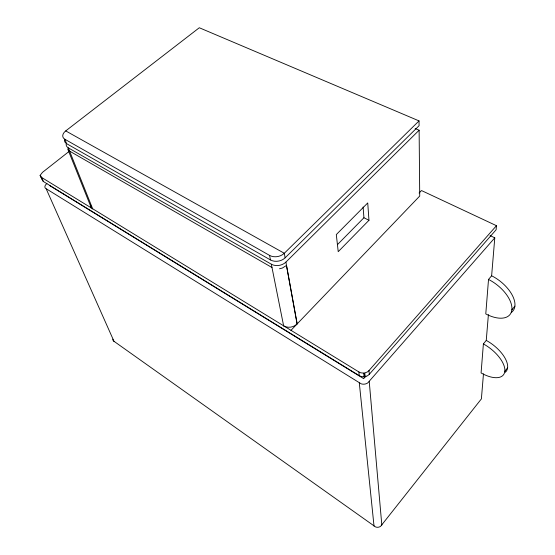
<?xml version="1.0" encoding="UTF-8"?>
<svg xmlns="http://www.w3.org/2000/svg" width="555" height="555" viewBox="0 0 555 555"><rect width="100%" height="100%" fill="white"/><g stroke="black" fill="none" stroke-linecap="round" stroke-linejoin="round"><path stroke-width="0.83" d="M90.666 205.183L90.853 206.731L92.734 208.992L68.293 147.852A8.942 5.612 -18.7 0 1 66.184 144.05M483.391 343.92L481.081 372.946A26.467 12.779 37.8 0 0 504.856 371.017A26.467 12.779 37.8 0 0 483.391 343.92L486.249 340.416L488.4 314.636M488.518 279.442L485.778 313.915A28.603 15.304 38 0 0 511.904 309.454A28.603 15.304 38 0 0 488.518 279.442L491.626 275.786L494.789 237.831L490.093 235.591M483.474 373.841L481.386 398.892L380.654 526.272A5.182 4.856 7.8 0 1 375.52 526.924L113.331 340.832A4.308 3.274 -23.9 0 1 112.845 339.195M419.094 193.029L421.488 190.545L496.454 225.684L496.114 229.77L369.311 374.292C366.848 377.136 362.415 377.643 359.265 375.659L43.484 181.575L42.589 180.784L42.131 179.085M504.828 371.323L507.617 367.785M511.87 309.85L514.894 306.145M46.911 183.545L45.794 184.621A5.245 3.385 -20.7 0 0 45.364 188.221L361.194 383.838A6.584 5.536 -3 0 0 367.736 382.95L494.789 237.831M68.986 151.508L42.499 172.341L40.106 175.38L40.917 177.031L358.884 371.94L360.799 372.814L363.712 373.12L364.059 376.831L364.67 377.206L365.128 376.692L364.781 372.974L367.452 371.906L368.992 370.567L496.454 225.684M365.932 376.04L363.65 378.635L49.936 185.765M364.67 377.206L364.323 373.494L364.781 372.974M415.147 128.503L419.122 130.217L419.726 196.047L290.966 330.357M368.964 220.293L338.224 251.679L336.302 234.578L367.736 202.936L368.964 220.293L363.934 217.747L363.109 207.008M337.398 244.686L363.934 217.747M68.293 147.852L271.319 264.201A10.365 7.791 -10.7 0 0 285.894 262.106L419.122 130.217M285.124 257.825L419.081 125.701L419.039 120.9L199.3 27.75L65.726 130.904A9.033 5.612 -18.6 0 0 64.845 139.243L66.621 143.676L270.465 259.934A10.42 7.798 -10.8 0 0 285.124 257.825L284.299 253.267L65.726 130.904M419.039 120.9L284.299 253.267A10.483 7.812 -10.8 0 1 269.563 255.397L64.845 139.243M90.923 207.882L91.318 207.556M279.491 268.78L282.322 268.065L286.491 265.443L285.894 262.106M283.785 325.958C288.017 328.303 293.671 327.394 297.071 323.988L286.491 265.443L297.196 323.863M283.633 325.868L271.992 267.524L69.604 151.12L67.634 148.802L90.833 206.661M363.712 373.12L364.323 373.494M40.106 175.38L42.152 179.369L40.48 175.609M41.819 177.815L43.484 181.575M46.259 189.005L114.122 341.609M271.319 264.201L271.992 267.524M269.563 255.397L270.465 259.934M359.307 382.964L374.028 526.126M358.884 371.94L359.265 375.659M369.241 381.618L381.826 525.134M368.992 370.567L369.311 374.292M66.621 143.676A8.984 5.612 -18.6 0 1 64.512 139.881M486.249 340.416A26.404 12.855 37.7 0 1 505.244 372.322M491.626 275.786A28.527 15.394 37.9 0 1 511.273 312.493"/></g></svg>
